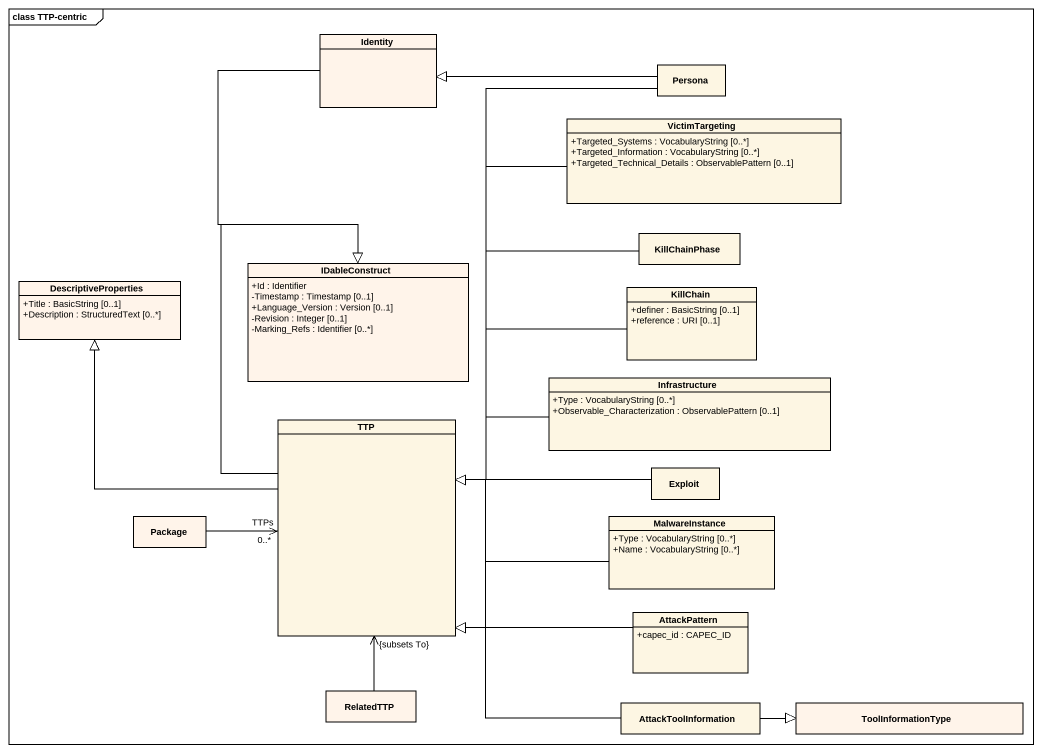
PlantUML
@startuml
mainframe class TTP-centric
hide circle
hide empty members
skinparam classAttributeIconSize 0
class Identity #FFF4EA
class Persona
class VictimTargeting {
  +Targeted_Systems : VocabularyString [0..*]
  +Targeted_Information : VocabularyString [0..*]
  +Targeted_Technical_Details : ObservablePattern [0..1]
}
class IDableConstruct #FFF4EA {
  +Id : Identifier
  -Timestamp : Timestamp [0..1]
  +Language_Version : Version [0..1]
  -Revision : Integer [0..1]
  -Marking_Refs : Identifier [0..*]
}
class KillChainPhase
class DescriptiveProperties #FFF4EA {
  +Title : BasicString [0..1]
  +Description : StructuredText [0..*]
}
class KillChain {
  +definer : BasicString [0..1]
  +reference : URI [0..1]
}
class Infrastructure {
  +Type : VocabularyString [0..*]
  +Observable_Characterization : ObservablePattern [0..1]
}
class TTP
class Exploit
class "Package" as Package_ #FFF4EA
class MalwareInstance {
  +Type : VocabularyString [0..*]
  +Name : VocabularyString [0..*]
}
class AttackPattern {
  +capec_id : CAPEC_ID
}
class RelatedTTP #FFF4EA
class AttackToolInformation
class ToolInformationType #FFF4EA
Identity --|> IDableConstruct
Persona -left-|> Identity
Persona --|> TTP
VictimTargeting --|> TTP
KillChainPhase --|> TTP
KillChain --|> TTP
Infrastructure -left-|> TTP
TTP -up-|> IDableConstruct
TTP -up-|> DescriptiveProperties
TTP "TTPs\n0..*" <-left- Package_
Exploit -left-|> TTP
MalwareInstance -left-|> TTP
AttackPattern -left-|> TTP
RelatedTTP -up-> "{subsets To}" TTP
AttackToolInformation -left-|> TTP
AttackToolInformation -right-|> ToolInformationType
@enduml
